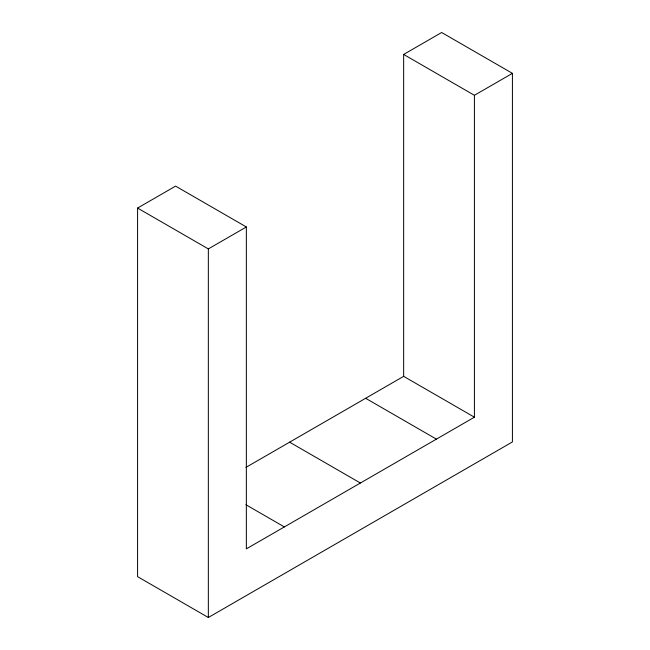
<?xml version="1.0" encoding="UTF-8"?>
<svg xmlns="http://www.w3.org/2000/svg" width="650" height="650" viewBox="0 0 650 650"><rect width="100%" height="100%" fill="white"/><g stroke="black" fill="none" stroke-linecap="round" stroke-linejoin="round"><path stroke-width="0.97" d="M403.65 54.446L441.659 32.5L512.419 73.353L512.419 441.935L208.341 617.5L137.581 576.648L137.581 208.065L175.589 186.119L246.35 226.972L246.35 548.86L474.411 417.194L474.411 95.298L403.65 54.446L403.65 376.342L245.928 467.399M137.581 208.065L208.341 248.918L246.35 226.972M474.411 95.298L512.419 73.353M403.65 376.342L474.411 417.194M365.641 398.287L436.402 439.14M289.616 442.171L360.384 483.031M245.919 504.725L284.359 526.923M208.341 248.918L208.341 617.5"/></g></svg>
